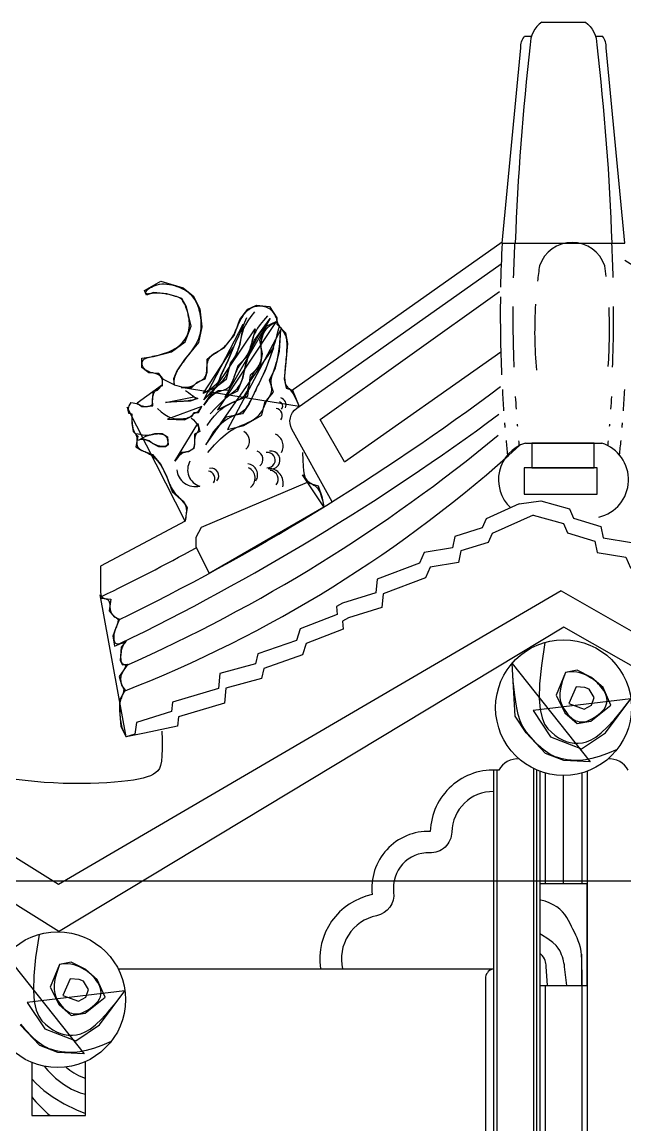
# Model space of a CAD drawing. Header units: metres. Extents: x 986 to 9059, y 312 to 6351.
# Drawn here: x 5157 to 6278, y 4300 to 6351 of the extents above; entities that cross this region are included whole.
import ezdxf

# ---------------------------------------------------------------- set-up
doc = ezdxf.new("R2010")
doc.units = ezdxf.units.M
for name, color, linetype in [('3', 3, 'Continuous'), ('4', 4, 'Continuous'), ('7', 7, 'Continuous'), ('DIM', 3, 'Continuous')]:
    doc.layers.add(name, color=color, linetype=linetype)
doc.dimstyles.get("Standard").update_dxf_attribs({"dimtxt": 2.5, "dimasz": 2.5, "dimexe": 1.25, "dimexo": 0.625, "dimtad": 1, "dimcen": 2.5, "dimazin": 3, "dimtfac": 1, "dimtmove": 0, "dimatfit": 3})

msp = doc.modelspace()

# ---------------------------------------------------------------- linework, layer by layer
at = {"layer": '3'}
for p, q in [((5460.54, 5423.33), (5302.6, 5339.18)), ((6040.08, 4960.09), (6040.08, 3705.25)), ((6108.08, 4963.14), (6108.08, 3705.25)), ((6120.08, 4957.95), (6120.08, 3745.64)), ((6130.08, 4954.7), (6130.08, 4748.78)), ((6164.08, 4748.78), (6164.08, 4950.04)), ((6198.08, 4954.7), (6198.08, 4748.78)), ((6208.08, 4957.95), (6208.08, 2679.94)), ((5335.73, 4590.3), (6034.08, 4590.3))]:
    msp.add_line(p, q, dxfattribs=at)
for points in [[(5733.83, 5459.35), (5658.97, 5593.95, -0.38), (5667.87, 5633.03), (6048.15, 5901.81)], [(6043.91, 4959.83, 0.43), (5916.31, 4846.08, 0.46), (5808.34, 4728.42, 0.4), (5712.15, 4591.14)], [(6034.08, 4920.25, 0.41), (5956.29, 4844.9, -0.42), (5914.81, 4806.11, 0.46), (5848.03, 4733.34, -0.39), (5816.43, 4689.25, 0.42), (5752.97, 4590.3)], [(6034.08, 4590.64, 0.31), (6019.08, 4575.43), (6019.08, 4265.51, 0.31), (6034.08, 4250.3)], [(5175.07, 4352.4, 0.05), (5208.94, 4317.54)]]:
    msp.add_lwpolyline(points, format="xyb", dxfattribs=at)
for points in [[(5756.95, 5533.58), (5711.42, 5612.11), (6044.93, 5850.55)], [(5756.95, 5533.58), (6047.42, 5738.32)], [(5687.42, 5494.75), (5490.11, 5411.3), (5480.03, 5392.59), (5480.03, 5375.33), (5505.09, 5326.12), (5718.03, 5449.55)], [(6129.42, 5197.68), (6129.42, 5197.68), (6122.93, 5154.73), (6119.57, 5120.3), (6118.93, 5093.27), (6120.58, 5072.54), (6124.08, 5057.02), (6129.01, 5045.58), (6134.94, 5037.15), (6141.44, 5030.6), (6148.16, 5025.02), (6155.01, 5020.27), (6162.01, 5016.36), (6169.15, 5013.35), (6176.42, 5011.25), (6183.84, 5010.1), (6191.4, 5009.95), (6199.09, 5010.81), (6206.96, 5012.79), (6215.25, 5016.26), (6224.24, 5021.65), (6234.19, 5029.38), (6245.4, 5039.9), (6258.13, 5053.64), (6272.66, 5071.02), (6289.28, 5092.48), (6107.53, 5070.83), (6139.92, 5022.22), (6197.63, 4999.57), (6241.94, 5029.43), (6289.28, 5092.48)], [(6263.6, 4998.62), (6263.6, 4998.62), (6245.99, 4990.97), (6230.54, 4985.36), (6217.04, 4981.53), (6205.27, 4979.18), (6195.01, 4978.07), (6186.04, 4977.9), (6178.14, 4978.43), (6171.09, 4979.36), (6164.68, 4980.48), (6158.82, 4981.78), (6153.41, 4983.29), (6148.38, 4985.04), (6143.65, 4987.05), (6139.12, 4989.38), (6134.72, 4992.04), (6130.37, 4995.07), (6125.99, 4998.49), (6121.58, 5002.29), (6117.17, 5006.41), (6112.76, 5010.84), (6108.37, 5015.52), (6104.01, 5020.43), (6099.71, 5025.54), (6095.47, 5030.8), (6091.31, 5036.34), (6087.29, 5042.96), (6083.43, 5051.61), (6079.79, 5063.23), (6076.42, 5078.78), (6073.35, 5099.22), (6070.63, 5125.49), (6068.31, 5158.55), (6213.53, 4975.27), (6164.41, 4977.85), (6130.8, 4990.77), (6094.6, 5029.51), (6073.92, 5060.5), (6068.31, 5158.55)], [(6167.74, 5141.64), (6167.74, 5141.64), (6162.33, 5126.97), (6159.03, 5114.47), (6157.53, 5103.9), (6157.52, 5095.01), (6158.71, 5087.55), (6160.79, 5081.3), (6163.44, 5075.99), (6166.37, 5071.4), (6169.32, 5067.32), (6172.24, 5063.7), (6175.16, 5060.52), (6178.07, 5057.78), (6180.99, 5055.45), (6183.93, 5053.53), (6186.89, 5052), (6189.9, 5050.86), (6192.95, 5050.08), (6196.07, 5049.68), (6199.27, 5049.66), (6202.57, 5050.01), (6205.97, 5050.75), (6209.51, 5051.89), (6213.19, 5053.41), (6217.04, 5055.33), (6221.03, 5057.65), (6225.08, 5060.33), (6229.07, 5063.31), (6232.86, 5066.57), (6236.34, 5070.05), (6239.38, 5073.72), (6241.86, 5077.52), (6243.66, 5081.41), (6244.69, 5085.36), (6245, 5089.31), (6244.67, 5093.25), (6243.81, 5097.13), (6242.48, 5100.93), (6240.78, 5104.6), (6238.8, 5108.12), (6236.62, 5111.44), (6234.3, 5114.55), (6231.85, 5117.46), (6229.25, 5120.22), (6226.46, 5122.84), (6223.47, 5125.36), (6220.26, 5127.81), (6216.81, 5130.22), (6213.09, 5132.63), (6209.07, 5135.03), (6204.7, 5137.33), (6199.92, 5139.39), (6194.67, 5141.09), (6188.88, 5142.29), (6182.51, 5142.87), (6175.48, 5142.7), (6167.74, 5141.64), (6150.22, 5099.43), (6166.71, 5066.39), (6189.38, 5046.93), (6215.15, 5051.04), (6252.25, 5080.9), (6237.82, 5113.84), (6216.18, 5132.37), (6189.38, 5145.75), (6167.74, 5141.64)], [(6187.32, 5114.87), (6173.93, 5083.99), (6202.78, 5073.69), (6216.18, 5080.9), (6221.33, 5095.31), (6212.06, 5110.75), (6203.81, 5113.84), (6187.32, 5114.87)], [(5417.07, 5032.7), (5417.42, 5016.71), (5417.5, 4999.84), (5417.12, 4986.6), (5416.22, 4976.43), (5414.73, 4968.77), (5412.58, 4963.09), (5409.7, 4958.82), (5406.02, 4955.42), (5401.48, 4952.43), (5396.03, 4949.73), (5389.63, 4947.3), (5382.23, 4945.13), (5373.8, 4943.2), (5364.28, 4941.48), (5353.64, 4939.96), (5341.83, 4938.62), (5328.85, 4937.44), (5314.79, 4936.46), (5299.8, 4935.68), (5284.02, 4935.16), (5267.57, 4934.9), (5250.61, 4934.96), (5233.27, 4935.35), (5215.69, 4936.1), (5198, 4937.24), (5180.36, 4938.72), (5162.93, 4940.5), (5145.85, 4942.54)], [(6197.59, 4617.53), (6197.85, 4560.62), (6198.38, 4599.09), (6198.35, 4607.86), (6197.8, 4615.96), (6196.8, 4623.37), (6195.38, 4630.16), (6193.61, 4636.45), (6191.56, 4642.33), (6189.28, 4647.92), (6186.84, 4653.32), (6184.29, 4658.65), (6181.71, 4664), (6179.11, 4669.46), (6176.41, 4674.99), (6173.5, 4680.52), (6170.26, 4685.97), (6166.56, 4691.28), (6162.3, 4696.38), (6157.35, 4701.2), (6151.6, 4705.67), (6144.98, 4709.71), (6137.66, 4713.23), (6129.85, 4716.12), (6121.78, 4718.29), (6120.08, 4718.57)], [(5188.52, 4654.51), (5188.52, 4654.51), (5182.03, 4611.56), (5178.67, 4577.13), (5178.03, 4550.1), (5179.68, 4529.37), (5183.18, 4513.85), (5188.11, 4502.42), (5194.04, 4493.98), (5200.54, 4487.43), (5207.25, 4481.85), (5214.11, 4477.1), (5221.11, 4473.2), (5228.25, 4470.18), (5235.52, 4468.08), (5242.94, 4466.94), (5250.49, 4466.78), (5258.19, 4467.64), (5266.06, 4469.62), (5274.35, 4473.09), (5283.34, 4478.48), (5293.29, 4486.21), (5304.49, 4496.73), (5317.22, 4510.47), (5331.76, 4527.85), (5348.38, 4549.31), (5166.63, 4527.66), (5199.02, 4479.05), (5256.73, 4456.4), (5301.04, 4486.26), (5348.38, 4549.31)], [(6170.42, 4559.46), (6166.21, 4594.14), (6165.65, 4597.76), (6164.96, 4601.38), (6164.13, 4605.02), (6163.14, 4608.71), (6161.96, 4612.48), (6160.6, 4616.35), (6159.02, 4620.35), (6157.12, 4624.53), (6154.38, 4629.04), (6150.2, 4634.04), (6143.96, 4639.72), (6135.04, 4646.24), (6122.84, 4653.77), (6120.08, 4655.27)], [(6134.49, 4559.46), (6132.1, 4594.95), (6131.78, 4597.82), (6131.31, 4600.6), (6130.69, 4603.33), (6129.87, 4606.03), (6128.66, 4608.84), (6126.89, 4611.88), (6124.34, 4615.27), (6120.82, 4619.15), (6120.08, 4619.86)], [(5127.41, 4615.38), (5272.63, 4432.1), (5223.51, 4434.68), (5189.9, 4447.6), (5153.7, 4486.34)], [(5226.84, 4598.47), (5226.84, 4598.47), (5221.43, 4583.8), (5218.13, 4571.31), (5216.63, 4560.73), (5216.62, 4551.84), (5217.81, 4544.38), (5219.89, 4538.13), (5222.54, 4532.83), (5225.47, 4528.24), (5228.42, 4524.15), (5231.34, 4520.53), (5234.26, 4517.35), (5237.17, 4514.61), (5240.09, 4512.28), (5243.03, 4510.36), (5245.99, 4508.83), (5249, 4507.69), (5252.05, 4506.91), (5255.17, 4506.51), (5258.37, 4506.49), (5261.66, 4506.84), (5265.07, 4507.59), (5268.61, 4508.72), (5272.29, 4510.24), (5276.13, 4512.16), (5280.13, 4514.48), (5284.18, 4517.16), (5288.17, 4520.14), (5291.96, 4523.4), (5295.43, 4526.89), (5298.48, 4530.55), (5300.96, 4534.35), (5302.76, 4538.24), (5303.78, 4542.19), (5304.1, 4546.14), (5303.77, 4550.08), (5302.91, 4553.97), (5301.58, 4557.76), (5299.88, 4561.43), (5297.9, 4564.95), (5295.71, 4568.27), (5293.4, 4571.38), (5290.95, 4574.3), (5288.34, 4577.05), (5285.56, 4579.67), (5282.57, 4582.19), (5279.36, 4584.64), (5275.91, 4587.05), (5272.18, 4589.46), (5268.16, 4591.86), (5263.8, 4594.16), (5259.02, 4596.22), (5253.76, 4597.92), (5247.98, 4599.12), (5241.61, 4599.7), (5234.58, 4599.53), (5226.84, 4598.47), (5209.32, 4556.26), (5225.81, 4523.22), (5248.48, 4503.76), (5274.25, 4507.88), (5311.34, 4537.73), (5296.92, 4570.67), (5275.28, 4589.2), (5248.48, 4602.59), (5226.84, 4598.47)], [(5246.42, 4571.7), (5233.03, 4540.82), (5261.88, 4530.52), (5275.28, 4537.73), (5280.43, 4552.14), (5271.15, 4567.58), (5262.91, 4570.67), (5246.42, 4571.7)], [(5322.7, 4455.45), (5322.7, 4455.45), (5305.08, 4447.8), (5289.64, 4442.2), (5276.14, 4438.36), (5264.37, 4436.01), (5254.11, 4434.9), (5245.14, 4434.74), (5237.24, 4435.26), (5230.19, 4436.19), (5223.78, 4437.32), (5217.92, 4438.62), (5212.51, 4440.12), (5207.48, 4441.87), (5202.75, 4443.89), (5198.22, 4446.21), (5193.82, 4448.87), (5189.47, 4451.9), (5185.09, 4455.33), (5180.68, 4459.12), (5176.26, 4463.24), (5171.85, 4467.67), (5167.46, 4472.35), (5163.11, 4477.26), (5158.8, 4482.37), (5154.57, 4487.63)], [(5198.18, 4409.37), (5205.04, 4401.55), (5219.44, 4387.31), (5233.8, 4375.75), (5248.72, 4366.66), (5264.81, 4359.83), (5274.65, 4357.18)], [(5238.64, 4407.82), (5238.71, 4407.75), (5245.76, 4401.71), (5253.08, 4396.71), (5261.64, 4392.19), (5272.42, 4387.54), (5274.65, 4386.69)], [(5175.07, 4385.61), (5182.64, 4377.54), (5197.56, 4364.27), (5214.9, 4351.53), (5235.04, 4339.42), (5258.37, 4328.01), (5274.65, 4321.57)]]:
    msp.add_lwpolyline(points, dxfattribs=at)
for centre, radius, start, end in [((8644.44, 5808.43), 2597.97, 177.09, 178.9), ((8644.44, 5808.43), 2597.97, 179.29, 182.5), ((3384.15, 9230.63), 4443.37, 296.05, 306.82), ((8644.44, 5808.43), 2597.97, 183.1, 183.98), ((3683.71, 5808.43), 2597.97, 356.02, 356.9), ((3401.35, 9194.12), 4443.37, 295.85, 306.49), ((8644.44, 5808.43), 2597.97, 184.47, 184.66), ((3683.71, 5808.43), 2597.97, 355.34, 355.53), ((4135.22, 7891.98), 2994.96, 293.92, 309.56), ((4481.67, 7319.5), 2375.78, 291.33, 312.35), ((8644.44, 5808.43), 2597.97, 185.19, 185.8), ((3683.71, 5808.43), 2597.97, 354.2, 354.81), ((3362.19, 9279.21), 4443.37, 295.92, 298.48), ((6077.27, 4943.71), 37.05, 82.89, 154.22), ((6250.88, 4943.71), 37.05, 25.78, 97.11)]:
    msp.add_arc(centre, radius, start, end, dxfattribs=at)
at = {"layer": '4'}
for p, q in [((6123.48, 6351.45), (6204.68, 6351.45)), ((6091.7, 6325.07), (6104.39, 6325.07)), ((6223.77, 6325.07), (6236.45, 6325.07)), ((6049.83, 5940.47), (6278.32, 5940.47)), ((6093.07, 5568.2), (6235.08, 5568.2)), ((6081.87, 5455.21), (6122.16, 5460.8)), ((6164.85, 5226.17), (5224.86, 4659.35)), ((7657.42, 4368.94), (6164.85, 5226.17)), ((6034.08, 4960.25), (6034.08, 3705.25)), ((6114.08, 4960.36), (6114.08, 3705.25)), ((6208.08, 4748.78), (6120.08, 4748.78)), ((6120.08, 4748.78), (6120.08, 4559.46)), ((6208.08, 4559.46), (6208.08, 4748.78)), ((6120.08, 4559.46), (6208.08, 4559.46)), ((6130.08, 4559.46), (6130.08, 3745.64)), ((6198.08, 4559.46), (6198.08, 3745.64))]:
    msp.add_line(p, q, dxfattribs=at)
for points in [[(6123.48, 6351.45, 0.25), (6102.3, 6309.13, 0.02), (6074.25, 5940.47, 0.02)], [(6204.68, 6351.45, -0.25), (6225.86, 6309.13, -0.02), (6253.9, 5940.47, -0.02)], [(6049.83, 5940.47), (6084.52, 6303.32, -0.18), (6091.7, 6325.07)], [(6278.32, 5940.47), (6243.63, 6303.32, 0.18), (6236.45, 6325.07)], [(6243.7, 5877.99, 0.01), (6240.96, 5898.33, 0.71), (6119.44, 5898.33, 0.01), (6115.69, 5869.31, 0.01)], [(6112.06, 5826.69, 0.04), (6113.82, 5703.75)], [(6247.19, 5710.97, 0.03), (6248.68, 5820.67, 0.03)], [(5225.62, 4659.81), (4972.26, 4817.85), (4773.97, 4939.79, 0.06), (4279.56, 5217.82, 0.22), (3844.82, 5151.62), (2330.87, 4398.18)]]:
    msp.add_lwpolyline(points, format="xyb", dxfattribs=at)
for points in [[(5657.6, 5665.34), (6050.04, 5942.71)], [(6989.57, 5463.59), (6278.12, 5907.89)], [(5417.95, 5674.37), (5417.95, 5674.37), (5418.44, 5678.71), (5418.39, 5682.46), (5417.88, 5685.67), (5416.97, 5688.37), (5415.71, 5690.64), (5414.17, 5692.51), (5412.42, 5694.03), (5410.52, 5695.27), (5408.53, 5696.27), (5406.47, 5697.07), (5404.37, 5697.73), (5402.24, 5698.29), (5400.11, 5698.8), (5397.99, 5699.3), (5395.9, 5699.84), (5393.88, 5700.47), (5391.93, 5701.23), (5390.07, 5702.12), (5388.32, 5703.13), (5386.7, 5704.27), (5385.23, 5705.54), (5383.91, 5706.93), (5382.77, 5708.44), (5381.83, 5710.06), (5381.09, 5711.8), (5380.59, 5713.61), (5380.32, 5715.45), (5380.32, 5717.28), (5380.6, 5719.07), (5381.17, 5720.77), (5382.05, 5722.33), (5383.26, 5723.73), (5384.81, 5724.93), (5386.68, 5725.96), (5388.85, 5726.85), (5391.3, 5727.64), (5394.01, 5728.35), (5396.96, 5729.04), (5400.12, 5729.73), (5403.48, 5730.47), (5407, 5731.27), (5410.67, 5732.16), (5414.43, 5733.15), (5418.26, 5734.24), (5422.12, 5735.45), (5425.97, 5736.78), (5429.77, 5738.24), (5433.5, 5739.85), (5437.12, 5741.61), (5440.6, 5743.53), (5443.95, 5745.6), (5447.13, 5747.83), (5450.15, 5750.23), (5452.97, 5752.79), (5455.6, 5755.52), (5458.01, 5758.42), (5460.19, 5761.49), (5462.13, 5764.72), (5463.82, 5768.1), (5465.26, 5771.63), (5466.42, 5775.29), (5467.31, 5779.07), (5467.91, 5782.98), (5468.22, 5786.98), (5468.23, 5791.08), (5467.96, 5795.22), (5467.47, 5799.35), (5466.79, 5803.43), (5465.95, 5807.41), (5465, 5811.22), (5463.97, 5814.84), (5462.91, 5818.2), (5461.84, 5821.26), (5460.76, 5824.03), (5459.67, 5826.52), (5458.57, 5828.76), (5457.45, 5830.74), (5456.3, 5832.48), (5455.13, 5834.01), (5453.92, 5835.33), (5452.68, 5836.47), (5451.39, 5837.44), (5450.04, 5838.26), (5448.64, 5838.98), (5447.17, 5839.61), (5445.62, 5840.18), (5444, 5840.72), (5442.28, 5841.25), (5440.47, 5841.8), (5438.56, 5842.35), (5436.56, 5842.91), (5434.44, 5843.47), (5432.23, 5844.02), (5429.9, 5844.55), (5427.47, 5845.06), (5424.92, 5845.54), (5422.27, 5845.97), (5419.53, 5846.37), (5416.75, 5846.7), (5413.97, 5846.96), (5411.21, 5847.15), (5408.52, 5847.26), (5405.93, 5847.27), (5403.48, 5847.17), (5401.19, 5846.96), (5399.07, 5846.69), (5397.12, 5846.38), (5395.33, 5846.07), (5393.71, 5845.82), (5392.25, 5845.65), (5390.94, 5845.61), (5389.79, 5845.74), (5388.81, 5846.07), (5388.02, 5846.61), (5387.48, 5847.33), (5387.24, 5848.24), (5387.34, 5849.32), (5387.84, 5850.56), (5388.78, 5851.95), (5390.2, 5853.49), (5392.15, 5855.15), (5394.58, 5856.88), (5397.46, 5858.58), (5400.75, 5860.2), (5404.38, 5861.66), (5408.32, 5862.88), (5412.53, 5863.78), (5416.96, 5864.31), (5421.55, 5864.39), (5426.25, 5864.07), (5430.99, 5863.4), (5435.69, 5862.42), (5440.31, 5861.19), (5444.76, 5859.77), (5448.98, 5858.21), (5452.9, 5856.55), (5456.48, 5854.85), (5459.72, 5853.09), (5462.67, 5851.27), (5465.36, 5849.36), (5467.82, 5847.36), (5470.08, 5845.25), (5472.17, 5843.01), (5474.14, 5840.64), (5476.01, 5838.12), (5477.77, 5835.44), (5479.43, 5832.62), (5480.98, 5829.65), (5482.42, 5826.54), (5483.73, 5823.28), (5484.93, 5819.89), (5485.99, 5816.36), (5486.92, 5812.7), (5487.71, 5808.93), (5488.36, 5805.08), (5488.87, 5801.16), (5489.24, 5797.21), (5489.46, 5793.24), (5489.54, 5789.28), (5489.46, 5785.35), (5489.23, 5781.47), (5488.82, 5777.64), (5488.22, 5773.85), (5487.42, 5770.07), (5486.38, 5766.31), (5485.09, 5762.54), (5483.54, 5758.76), (5481.7, 5754.95), (5479.56, 5751.11), (5477.18, 5747.26), (5474.61, 5743.42), (5471.92, 5739.62), (5469.16, 5735.89), (5466.39, 5732.25), (5463.67, 5728.74), (5461.07, 5725.37), (5458.63, 5722.16), (5456.35, 5719.1), (5454.22, 5716.16), (5452.22, 5713.33), (5450.36, 5710.57), (5448.62, 5707.86), (5446.99, 5705.19), (5445.45, 5702.51), (5444, 5699.82), (5442.69, 5697.06), (5441.53, 5694.2), (5440.59, 5691.19), (5439.89, 5687.98), (5439.48, 5684.55), (5439.4, 5680.83), (5439.68, 5676.79), (5420.02, 5686.8), (5411.44, 5697.82), (5393.06, 5699.05), (5379.58, 5708.84), (5379.58, 5725.98), (5401.64, 5729.65), (5434.72, 5738.22), (5460.46, 5756.58), (5471.49, 5785.96), (5462.91, 5821.46), (5454.33, 5837.38), (5443.3, 5841.05), (5426.15, 5845.94), (5401.64, 5848.39), (5388.16, 5843.5), (5384.48, 5852.06), (5415.12, 5869.2), (5456.78, 5856.96), (5475.16, 5842.27), (5487.42, 5817.79), (5491.09, 5784.74), (5484.97, 5755.36), (5459.23, 5723.53), (5444.53, 5702.72), (5438.4, 5688.03), (5439.68, 5676.79)], [(5439.68, 5676.79), (5439.68, 5676.79), (5444.57, 5675.15), (5449.12, 5673.95), (5453.34, 5673.13), (5457.22, 5672.65), (5460.77, 5672.49), (5464.01, 5672.59), (5466.92, 5672.93), (5469.53, 5673.46), (5471.83, 5674.15), (5473.88, 5674.96), (5475.72, 5675.87), (5477.39, 5676.85), (5478.95, 5677.89), (5480.44, 5678.94), (5481.91, 5679.99), (5483.42, 5681.01), (5484.98, 5681.98), (5486.59, 5682.91), (5488.22, 5683.82), (5489.82, 5684.73), (5491.38, 5685.66), (5492.87, 5686.63), (5494.24, 5687.66), (5495.47, 5688.76), (5496.53, 5689.96), (5497.44, 5691.27), (5498.2, 5692.69), (5498.84, 5694.25), (5499.36, 5695.95), (5499.77, 5697.8), (5500.11, 5699.82), (5500.37, 5702.02), (5500.57, 5704.41), (5500.75, 5706.93), (5500.94, 5709.53), (5501.16, 5712.17), (5501.45, 5714.8), (5501.83, 5717.35), (5502.35, 5719.77), (5503.02, 5722.02), (5503.88, 5724.05), (5504.92, 5725.89), (5506.14, 5727.55), (5507.52, 5729.08), (5509.05, 5730.51), (5510.72, 5731.86), (5512.53, 5733.17), (5514.46, 5734.46), (5516.5, 5735.78), (5518.63, 5737.11), (5520.81, 5738.47), (5523.01, 5739.87), (5525.2, 5741.31), (5527.35, 5742.78), (5529.43, 5744.31), (5531.41, 5745.89), (5533.26, 5747.52), (5534.98, 5749.19), (5536.59, 5750.88), (5538.1, 5752.57), (5539.51, 5754.24), (5540.83, 5755.87), (5542.08, 5757.45), (5543.26, 5758.95), (5544.38, 5760.36), (5545.46, 5761.73), (5546.51, 5763.11), (5547.55, 5764.56), (5548.58, 5766.12), (5549.63, 5767.84), (5550.71, 5769.79), (5551.83, 5772.01), (5553.01, 5774.53), (5554.25, 5777.32), (5555.54, 5780.31), (5556.89, 5783.46), (5558.3, 5786.68), (5559.76, 5789.94), (5561.28, 5793.16), (5562.86, 5796.28), (5564.5, 5799.27), (5566.19, 5802.09), (5567.92, 5804.76), (5569.7, 5807.25), (5571.52, 5809.57), (5573.37, 5811.72), (5575.25, 5813.68), (5577.16, 5815.46), (5579.09, 5817.05), (5581.05, 5818.45), (5583.05, 5819.67), (5585.12, 5820.72), (5587.27, 5821.59), (5589.51, 5822.29), (5591.85, 5822.83), (5594.31, 5823.22), (5596.9, 5823.44), (5599.59, 5823.5), (5602.33, 5823.37), (5605.09, 5823.04), (5607.83, 5822.48), (5610.51, 5821.69), (5613.1, 5820.65), (5615.55, 5819.34), (5617.84, 5817.75), (5619.95, 5815.93), (5621.88, 5813.92), (5623.62, 5811.79), (5625.17, 5809.58), (5626.53, 5807.35), (5627.68, 5805.14), (5628.63, 5803.02), (5629.37, 5801.01), (5629.97, 5799.12), (5630.46, 5797.31), (5630.92, 5795.57), (5631.4, 5793.86), (5631.96, 5792.17), (5632.65, 5790.47), (5633.53, 5788.74), (5634.64, 5786.95), (5635.94, 5785.1), (5637.39, 5783.2), (5638.91, 5781.24), (5640.47, 5779.22), (5642, 5777.14), (5643.45, 5775.01), (5644.76, 5772.82), (5645.89, 5770.57), (5646.84, 5768.22), (5647.62, 5765.75), (5648.23, 5763.1), (5648.69, 5760.26), (5649.01, 5757.18), (5649.19, 5753.83), (5649.25, 5750.17), (5649.2, 5746.19), (5649.05, 5741.94), (5648.81, 5737.49), (5648.51, 5732.93), (5648.17, 5728.34), (5647.79, 5723.78), (5647.4, 5719.33), (5647.01, 5715.08), (5646.63, 5711.08), (5646.29, 5707.33), (5645.99, 5703.81), (5645.73, 5700.49), (5645.53, 5697.37), (5645.4, 5694.42), (5645.34, 5691.63), (5645.37, 5688.97), (5645.5, 5686.42), (5645.74, 5684), (5646.11, 5681.72), (5646.62, 5679.57), (5647.3, 5677.57), (5648.16, 5675.73), (5649.21, 5674.05), (5650.48, 5672.54), (5651.98, 5671.16), (5653.75, 5669.6), (5655.84, 5667.49), (5658.29, 5664.5), (5661.14, 5660.24), (5664.44, 5654.37), (5668.22, 5646.52), (5672.53, 5636.33), (5453.19, 5671.83), (5472.8, 5671.83), (5482.6, 5681.62), (5497.3, 5687.74), (5500.98, 5699.98), (5500.98, 5724.47), (5513.23, 5734.26), (5532.84, 5745.28), (5543.87, 5759.97), (5551.22, 5768.54), (5562.25, 5797.92), (5576.95, 5817.5), (5592.88, 5824.85), (5617.39, 5822.4), (5630.87, 5801.59), (5630.87, 5789.35), (5646.8, 5773.43), (5650.48, 5753.85), (5646.8, 5712.23), (5644.35, 5687.74), (5648.03, 5670.6), (5660.28, 5666.93), (5672.53, 5636.33)], [(5359.28, 5643.72), (5359.28, 5643.72), (5363.37, 5643.17), (5366.83, 5642.49), (5369.75, 5641.71), (5372.2, 5640.89), (5374.27, 5640.05), (5376.03, 5639.24), (5377.56, 5638.5), (5378.95, 5637.86), (5380.26, 5637.35), (5381.52, 5636.98), (5382.74, 5636.71), (5383.94, 5636.54), (5385.14, 5636.46), (5386.35, 5636.44), (5387.58, 5636.47), (5388.86, 5636.53), (5390.18, 5636.62), (5391.53, 5636.75), (5392.87, 5636.92), (5394.17, 5637.17), (5395.39, 5637.5), (5396.5, 5637.94), (5397.46, 5638.49), (5398.25, 5639.18), (5398.84, 5640.02), (5399.25, 5641.01), (5399.52, 5642.14), (5399.68, 5643.39), (5399.76, 5644.77), (5399.8, 5646.27), (5399.83, 5647.88), (5399.89, 5649.59), (5399.99, 5651.39), (5400.17, 5653.24), (5400.42, 5655.11), (5400.75, 5656.95), (5401.19, 5658.71), (5401.72, 5660.36), (5402.38, 5661.86), (5403.15, 5663.16), (5404.07, 5664.25), (5405.17, 5665.23), (5406.5, 5666.25), (5408.1, 5667.43), (5410.02, 5668.92), (5412.31, 5670.84), (5415.02, 5673.34), (5418.19, 5676.54), (5371.09, 5642.45), (5379.67, 5636.33), (5388.24, 5636.33), (5400.5, 5637.55), (5399.27, 5648.57), (5401.72, 5665.71), (5409.08, 5666.93), (5418.19, 5676.54)], [(5359.28, 5643.72), (5359.28, 5643.72), (5357.17, 5640.64), (5355.7, 5637.83), (5354.79, 5635.31), (5354.35, 5633.06), (5354.29, 5631.07), (5354.53, 5629.34), (5354.99, 5627.87), (5355.57, 5626.64), (5356.2, 5625.64), (5356.85, 5624.81), (5357.5, 5624.1), (5358.15, 5623.44), (5358.76, 5622.76), (5359.33, 5622), (5359.84, 5621.11), (5360.26, 5620.01), (5360.6, 5618.65), (5360.86, 5617.08), (5361.06, 5615.31), (5361.21, 5613.4), (5361.33, 5611.38), (5361.44, 5609.3), (5361.56, 5607.2), (5361.69, 5605.11), (5361.87, 5603.08), (5362.09, 5601.1), (5362.36, 5599.19), (5362.69, 5597.36), (5363.09, 5595.6), (5363.56, 5593.92), (5364.11, 5592.33), (5364.76, 5590.83), (5365.49, 5589.42), (5366.28, 5588.07), (5367.09, 5586.75), (5367.9, 5585.42), (5368.65, 5584.06), (5369.32, 5582.62), (5369.88, 5581.08), (5370.27, 5579.41), (5370.49, 5577.57), (5370.57, 5575.6), (5370.57, 5573.56), (5370.53, 5571.47), (5370.51, 5569.4), (5370.56, 5567.38), (5370.74, 5565.47), (5371.09, 5563.7), (5371.66, 5562.1), (5372.45, 5560.68), (5373.45, 5559.4), (5374.64, 5558.24), (5376.01, 5557.17), (5377.55, 5556.18), (5379.25, 5555.23), (5381.1, 5554.31), (5383.07, 5553.39), (5385.16, 5552.45), (5387.34, 5551.46), (5389.57, 5550.41), (5391.85, 5549.27), (5394.13, 5548.03), (5396.41, 5546.65), (5398.66, 5545.13), (5400.85, 5543.44), (5402.98, 5541.59), (5405.05, 5539.59), (5407.06, 5537.45), (5409, 5535.19), (5410.87, 5532.82), (5412.66, 5530.35), (5414.39, 5527.79), (5416.03, 5525.15), (5417.61, 5522.43), (5419.13, 5519.65), (5420.59, 5516.79), (5422, 5513.87), (5423.38, 5510.89), (5424.71, 5507.84), (5426.03, 5504.73), (5427.32, 5501.57), (5428.62, 5498.38), (5429.95, 5495.17), (5431.34, 5491.98), (5432.8, 5488.83), (5434.36, 5485.74), (5436.04, 5482.73), (5437.87, 5479.84), (5439.87, 5477.08), (5441.98, 5474.44), (5444.18, 5471.93), (5446.4, 5469.54), (5448.6, 5467.26), (5450.74, 5465.09), (5452.76, 5463.03), (5454.62, 5461.07), (5456.28, 5459.2), (5457.73, 5457.39), (5458.98, 5455.62), (5460.03, 5453.85), (5460.89, 5452.05), (5461.57, 5450.2), (5462.06, 5448.25), (5462.38, 5446.18), (5462.53, 5443.96), (5462.52, 5441.57), (5462.39, 5439.02), (5462.15, 5436.28), (5461.82, 5433.35), (5461.43, 5430.22), (5461, 5426.89), (5460.54, 5423.33), (5352.71, 5635.1), (5355.16, 5624.09), (5361.29, 5622.86), (5361.29, 5604.5), (5363.74, 5589.81), (5372.31, 5581.24), (5368.64, 5561.65), (5379.67, 5554.31), (5399.27, 5546.97), (5415.2, 5528.6), (5426.23, 5505.34), (5436.03, 5478.41), (5456.87, 5460.05), (5464.22, 5447.81), (5461.77, 5433.12), (5460.54, 5423.33)], [(5678.78, 5550.86), (5678.78, 5550.86), (5678.97, 5536.77), (5679.54, 5525.54), (5680.44, 5516.8), (5681.63, 5510.18), (5683.08, 5505.3), (5684.75, 5501.79), (5686.61, 5499.28), (5688.62, 5497.38), (5690.74, 5495.79), (5692.94, 5494.36), (5695.19, 5493.02), (5697.46, 5491.69), (5699.7, 5490.29), (5701.9, 5488.75), (5704.02, 5486.98), (5706.02, 5484.91), (5707.89, 5482.46), (5709.62, 5479.57), (5711.23, 5476.18), (5712.74, 5472.22), (5714.16, 5467.64), (5715.51, 5462.37), (5716.79, 5456.36), (5718.03, 5449.55), (5678.78, 5509.13), (5687.42, 5494.75), (5707.58, 5488.99), (5714.78, 5468.85), (5718.03, 5449.55)], [(6122.16, 5460.8), (6175.2, 5446.14), (6182.63, 5428.9), (6233.63, 5413.36), (6238.02, 5392.09), (6290.82, 5383.45), (6299.48, 5363.34), (6377.72, 5333.62), (6380.47, 5308.25), (6442.5, 5289.27), (6453.36, 5283.04), (6452.48, 5267.68), (6521.1, 5241.32), (6528.28, 5219.89), (6599.77, 5194.77), (6604.32, 5176.29), (6670.62, 5158.47), (6673.21, 5130.3), (6758.72, 5105.05), (6760.42, 5087.29)], [(6081.87, 5455.21), (6020.27, 5427.66), (6012.85, 5410.42), (5961.85, 5394.88), (5957.46, 5373.61), (5904.66, 5364.98), (5895.99, 5344.86), (5817.75, 5315.15), (5815, 5289.77), (5752.98, 5270.8), (5742.11, 5264.57), (5743, 5249.21), (5674.38, 5222.85), (5667.2, 5201.42), (5595.71, 5176.3), (5591.16, 5157.82), (5524.86, 5140), (5522.27, 5111.83), (5436.76, 5086.58), (5435.06, 5068.82), (5369.57, 5048.75), (5366.74, 5026.85), (5350.57, 5022.21)], [(6107.92, 5434.01), (6031.38, 5400.46), (6023.95, 5383.22), (5972.95, 5367.68), (5968.56, 5346.41), (5915.76, 5337.77), (5907.1, 5317.66), (5828.86, 5287.94), (5826.11, 5262.56), (5764.08, 5243.59), (5753.22, 5237.36), (5754.1, 5222), (5685.49, 5195.64), (5678.3, 5174.21), (5606.81, 5149.09), (5602.26, 5130.61), (5535.96, 5112.79), (5533.37, 5084.62), (5447.86, 5059.37), (5446.16, 5041.61), (5384.97, 5029.03), (5350.57, 5022.21)], [(6107.92, 5434.01), (6164.1, 5418.93), (6171.52, 5401.69), (6222.53, 5386.15), (6226.91, 5364.88), (6279.72, 5356.24), (6288.38, 5336.13), (6366.62, 5306.42), (6369.37, 5281.04), (6431.39, 5262.06), (6442.26, 5255.84), (6441.38, 5240.47), (6509.99, 5214.12), (6517.18, 5192.69), (6588.67, 5167.56), (6593.22, 5149.09), (6659.52, 5131.27), (6662.11, 5103.1), (6747.61, 5077.85), (6749.31, 5060.09)], [(5175.07, 4416.39), (5175.07, 4317.54), (5274.65, 4317.54), (5274.65, 4417.84)]]:
    msp.add_lwpolyline(points, dxfattribs=at)
for points in [[(6105.19, 5522.54), (6221.21, 5522.54), (6221.21, 5568.2), (6105.19, 5568.2)], [(6091.13, 5473.37), (6226.48, 5473.37), (6226.48, 5522.54), (6091.13, 5522.54)]]:
    msp.add_lwpolyline(points, close=True, dxfattribs=at)
for centre in [(6164.08, 5076.28), (5223.18, 4533.11)]:
    msp.add_circle(centre, 126.25, dxfattribs=at)
for centre, radius, start, end in [((8667.81, 5808.43), 2597.97, 177.09, 178.51), ((3659.29, 5808.43), 2597.97, 1.5, 2.91), ((8667.81, 5808.43), 2597.97, 179.69, 182.18), ((3659.29, 5808.43), 2597.97, 357.82, 0.31), ((8667.81, 5808.43), 2597.97, 183.39, 183.91), ((3660.34, 5808.43), 2597.97, 356.09, 356.61), ((8667.81, 5808.43), 2597.97, 184.52, 184.61), ((3660.34, 5808.43), 2597.97, 355.39, 355.48), ((6114.49, 5500.15), 71.34, 107.48, 226.95), ((8667.81, 5808.43), 2597.97, 185.21, 185.41), ((6213.66, 5500.15), 71.34, 283.05, 72.52), ((3660.34, 5808.43), 2597.97, 354.59, 354.79)]:
    msp.add_arc(centre, radius, start, end, dxfattribs=at)
at = {"layer": '7'}
for q in [(5224.86, 4747.38), (7683.43, 4420.89)]:
    msp.add_line((6159.65, 5293.71), q, dxfattribs=at)
for points in [[(5589.21, 5812.61), (5589.21, 5812.61), (5582.2, 5804.09), (5576.64, 5796), (5572.35, 5788.35), (5569.1, 5781.17), (5566.71, 5774.49), (5564.95, 5768.32), (5563.64, 5762.69), (5562.56, 5757.62), (5561.53, 5753.12), (5560.53, 5749.14), (5559.54, 5745.62), (5558.54, 5742.49), (5557.52, 5739.68), (5556.48, 5737.15), (5555.41, 5734.82), (5554.28, 5732.63), (5553.11, 5730.52), (5551.89, 5728.44), (5550.64, 5726.36), (5549.38, 5724.24), (5548.12, 5722.03), (5546.87, 5719.69), (5545.66, 5717.18), (5544.48, 5714.47), (5543.35, 5711.52), (5542.23, 5708.37), (5541.05, 5705.06), (5539.77, 5701.63), (5538.33, 5698.13), (5536.68, 5694.6), (5534.77, 5691.09), (5532.53, 5687.64), (5529.92, 5684.26), (5526.86, 5680.8), (5523.28, 5677.1), (5519.09, 5672.96), (5514.23, 5668.22), (5508.62, 5662.69), (5502.19, 5656.2), (5494.85, 5648.57), (5568.38, 5789.35), (5562.25, 5751.4), (5554.9, 5731.81), (5543.87, 5717.12), (5536.52, 5686.52), (5515.68, 5670.6), (5494.85, 5648.57)], [(5574.5, 5801.59), (5574.5, 5801.59), (5566.17, 5782.81), (5559.4, 5767.47), (5553.98, 5755.12), (5549.7, 5745.3), (5546.35, 5737.56), (5543.7, 5731.44), (5541.55, 5726.48), (5539.68, 5722.22), (5537.91, 5718.28), (5536.21, 5714.55), (5534.56, 5710.96), (5532.96, 5707.48), (5531.4, 5704.06), (5529.87, 5700.65), (5528.38, 5697.2), (5526.92, 5693.66), (5525.43, 5690), (5523.7, 5686.2), (5521.46, 5682.28), (5518.47, 5678.23), (5514.45, 5674.06), (5509.14, 5669.76), (5502.29, 5665.34), (5493.63, 5660.81), (5550, 5746.5), (5538.97, 5719.57), (5526.71, 5695.09), (5519.36, 5673.05), (5493.63, 5660.81)], [(5613.72, 5805.26), (5613.72, 5805.26), (5605.89, 5796.61), (5599.73, 5788.93), (5595, 5782.13), (5591.47, 5776.1), (5588.89, 5770.72), (5587.05, 5765.88), (5585.7, 5761.49), (5584.61, 5757.42), (5583.59, 5753.58), (5582.57, 5749.96), (5581.53, 5746.52), (5580.44, 5743.25), (5579.28, 5740.14), (5578.02, 5737.18), (5576.64, 5734.34), (5575.12, 5731.61), (5573.43, 5728.97), (5571.61, 5726.41), (5569.7, 5723.9), (5567.74, 5721.41), (5565.77, 5718.92), (5563.83, 5716.4), (5561.96, 5713.84), (5560.21, 5711.21), (5558.6, 5708.48), (5557.12, 5705.68), (5555.76, 5702.83), (5554.49, 5699.93), (5553.3, 5697.02), (5552.17, 5694.11), (5551.07, 5691.21), (5550, 5688.35), (5548.92, 5685.56), (5547.82, 5682.85), (5546.68, 5680.26), (5545.48, 5677.82), (5544.19, 5675.57), (5542.79, 5673.52), (5541.26, 5671.72), (5539.58, 5670.2), (5537.73, 5668.96), (5535.73, 5667.96), (5533.56, 5667.12), (5531.26, 5666.37), (5528.82, 5665.64), (5526.25, 5664.86), (5523.57, 5663.95), (5520.79, 5662.85), (5517.91, 5661.48), (5514.93, 5659.78), (5511.85, 5657.67), (5508.66, 5655.1), (5505.38, 5651.99), (5501.98, 5648.28), (5498.47, 5643.89), (5494.85, 5638.78), (5590.43, 5780.78), (5584.31, 5755.07), (5576.95, 5730.59), (5558.57, 5712.23), (5550, 5687.74), (5541.42, 5666.93), (5521.81, 5665.71), (5504.66, 5653.47), (5494.85, 5638.78)], [(5500.98, 5600.83), (5500.98, 5600.83), (5508.11, 5610.85), (5514.8, 5619.05), (5521.08, 5625.65), (5526.97, 5630.9), (5532.5, 5635.02), (5537.68, 5638.27), (5542.56, 5640.87), (5547.14, 5643.06), (5551.44, 5645.05), (5555.47, 5646.95), (5559.21, 5648.83), (5562.66, 5650.76), (5565.8, 5652.83), (5568.62, 5655.11), (5571.12, 5657.68), (5573.28, 5660.61), (5575.11, 5663.95), (5576.66, 5667.63), (5578.01, 5671.56), (5579.23, 5675.63), (5580.37, 5679.75), (5581.52, 5683.82), (5582.74, 5687.74), (5584.1, 5691.42), (5585.65, 5694.77), (5587.36, 5697.84), (5589.17, 5700.66), (5591.02, 5703.3), (5592.86, 5705.8), (5594.64, 5708.23), (5596.3, 5710.62), (5597.79, 5713.04), (5599.05, 5715.53), (5600.1, 5718.09), (5600.94, 5720.72), (5601.59, 5723.42), (5602.06, 5726.19), (5602.35, 5729.02), (5602.49, 5731.92), (5602.48, 5734.87), (5602.35, 5737.89), (5602.15, 5740.98), (5601.93, 5744.16), (5601.77, 5747.46), (5601.72, 5750.88), (5601.85, 5754.45), (5602.22, 5758.19), (5602.89, 5762.11), (5603.93, 5766.21), (5605.44, 5770.44), (5607.5, 5774.72), (5610.22, 5778.98), (5613.7, 5783.13), (5618.03, 5787.11), (5623.31, 5790.84), (5629.65, 5794.24), (5520.59, 5630.21), (5550, 5644.9), (5576.95, 5655.91), (5581.86, 5695.09), (5600.24, 5712.23), (5603.91, 5734.26), (5599.01, 5759.97), (5611.27, 5785.67), (5629.65, 5794.24)], [(5507.11, 5622.86), (5507.11, 5622.86), (5516.55, 5633.24), (5524.73, 5641.62), (5531.77, 5648.31), (5537.79, 5653.59), (5542.92, 5657.78), (5547.26, 5661.17), (5550.94, 5664.05), (5554.08, 5666.73), (5556.79, 5669.45), (5559.12, 5672.28), (5561.12, 5675.2), (5562.84, 5678.23), (5564.31, 5681.36), (5565.6, 5684.6), (5566.73, 5687.95), (5567.76, 5691.42), (5568.74, 5695), (5569.69, 5698.73), (5570.66, 5702.65), (5571.7, 5706.78), (5572.82, 5711.17), (5574.08, 5715.85), (5575.52, 5720.84), (5577.16, 5726.2), (5579.08, 5731.98), (5581.48, 5738.35), (5584.59, 5745.52), (5588.62, 5753.68), (5593.81, 5763.05), (5600.39, 5773.81), (5608.59, 5786.19), (5618.62, 5800.36), (5534.07, 5653.47), (5558.57, 5665.71), (5568.38, 5690.19), (5574.5, 5722.02), (5589.21, 5759.97), (5618.62, 5800.36)], [(5634.55, 5783.23), (5634.55, 5783.23), (5630.96, 5769.72), (5627.53, 5757.59), (5624.27, 5746.72), (5621.16, 5736.99), (5618.2, 5728.28), (5615.38, 5720.48), (5612.69, 5713.47), (5610.14, 5707.12), (5607.71, 5701.35), (5605.4, 5696.06), (5603.19, 5691.19), (5601.07, 5686.67), (5599.03, 5682.44), (5597.06, 5678.43), (5595.15, 5674.58), (5593.29, 5670.81), (5591.47, 5667.07), (5589.69, 5663.37), (5587.94, 5659.73), (5586.22, 5656.17), (5584.53, 5652.7), (5582.87, 5649.35), (5581.23, 5646.13), (5579.61, 5643.06), (5578, 5640.16), (5576.38, 5637.44), (5574.7, 5634.89), (5572.92, 5632.53), (5571.01, 5630.34), (5568.93, 5628.34), (5566.63, 5626.53), (5564.09, 5624.9), (5561.27, 5623.45), (5558.19, 5622.1), (5554.88, 5620.76), (5551.36, 5619.34), (5547.67, 5617.75), (5543.83, 5615.89), (5539.86, 5613.68), (5535.8, 5611.03), (5531.67, 5607.84), (5527.44, 5604.06), (5523.08, 5599.62), (5518.58, 5594.45), (5513.9, 5588.5), (5509.02, 5581.71), (5503.9, 5574), (5498.53, 5565.33), (5624.74, 5745.28), (5608.81, 5701.21), (5592.88, 5670.6), (5579.41, 5641.22), (5567.15, 5622.86), (5536.52, 5616.74), (5513.23, 5589.81), (5498.53, 5565.33)], [(5502.21, 5550.64), (5502.21, 5550.64), (5515.02, 5564.95), (5526.06, 5576.06), (5535.53, 5584.45), (5543.68, 5590.6), (5550.72, 5594.98), (5556.87, 5598.06), (5562.38, 5600.33), (5567.46, 5602.26), (5572.29, 5604.23), (5576.9, 5606.34), (5581.25, 5608.55), (5585.32, 5610.88), (5589.07, 5613.29), (5592.49, 5615.8), (5595.54, 5618.38), (5598.19, 5621.03), (5600.45, 5623.73), (5602.35, 5626.48), (5603.97, 5629.25), (5605.39, 5632.04), (5606.68, 5634.83), (5607.9, 5637.61), (5609.13, 5640.36), (5610.45, 5643.06), (5611.89, 5645.71), (5613.43, 5648.32), (5614.98, 5650.89), (5616.5, 5653.44), (5617.91, 5655.98), (5619.15, 5658.53), (5620.16, 5661.08), (5620.86, 5663.67), (5621.23, 5666.29), (5621.32, 5668.94), (5621.2, 5671.63), (5620.97, 5674.35), (5620.69, 5677.1), (5620.46, 5679.88), (5620.36, 5682.68), (5620.46, 5685.5), (5620.82, 5688.35), (5621.44, 5691.25), (5622.28, 5694.27), (5623.29, 5697.42), (5624.45, 5700.76), (5625.71, 5704.33), (5627.05, 5708.17), (5628.42, 5712.33), (5629.8, 5716.87), (5631.16, 5722.01), (5632.49, 5728.01), (5633.78, 5735.11), (5635.01, 5743.57), (5636.18, 5753.63), (5637.25, 5765.54), (5638.22, 5779.55), (5538.97, 5593.48), (5569.6, 5600.83), (5602.69, 5620.41), (5608.81, 5643.67), (5624.74, 5663.26), (5617.39, 5685.29), (5628.42, 5708.55), (5635.77, 5739.16), (5638.22, 5779.55)], [(5461.15, 5665.99), (5461.15, 5665.99), (5466.27, 5662.17), (5470.43, 5659.14), (5473.7, 5656.8), (5476.16, 5655.03), (5477.89, 5653.71), (5478.98, 5652.73), (5479.5, 5651.98), (5479.54, 5651.34), (5479.16, 5650.72), (5478.38, 5650.1), (5477.21, 5649.5), (5475.65, 5648.92), (5473.72, 5648.37), (5471.42, 5647.85), (5468.75, 5647.37), (5465.73, 5646.94), (5462.34, 5646.55), (5458.55, 5646.21), (5454.29, 5645.88), (5449.51, 5645.56), (5444.15, 5645.21), (5438.15, 5644.83), (5431.46, 5644.38), (5424.01, 5643.87), (5476.18, 5654.64), (5483.85, 5651.35), (5469.47, 5646.35), (5444.92, 5645.36), (5424.01, 5643.87)], [(5409.08, 5632.66), (5409.08, 5632.66), (5415.85, 5626.17), (5422.35, 5621.25), (5428.56, 5617.71), (5434.43, 5615.33), (5439.92, 5613.91), (5445, 5613.25), (5449.64, 5613.14), (5453.8, 5613.38), (5457.46, 5613.79), (5460.63, 5614.32), (5463.38, 5614.96), (5465.72, 5615.68), (5467.72, 5616.47), (5469.4, 5617.29), (5470.8, 5618.14), (5471.98, 5618.99), (5472.96, 5619.82), (5473.8, 5620.62), (5474.53, 5621.38), (5475.21, 5622.1), (5475.87, 5622.76), (5476.56, 5623.35), (5477.32, 5623.86), (5478.21, 5624.29), (5479.25, 5624.65), (5480.45, 5625.05), (5481.82, 5625.64), (5483.35, 5626.56), (5485.05, 5627.95), (5486.92, 5629.94), (5488.97, 5632.69), (5491.18, 5636.33), (5427.46, 5613.07), (5459.32, 5611.85), (5474.02, 5619.19), (5476.47, 5625.31), (5485.05, 5625.31), (5491.18, 5636.33)], [(5471.57, 5615.52), (5471.57, 5615.52), (5475.69, 5611.56), (5478.93, 5607.93), (5481.38, 5604.63), (5483.12, 5601.64), (5484.26, 5598.96), (5484.88, 5596.58), (5485.08, 5594.49), (5484.95, 5592.67), (5484.57, 5591.11), (5484, 5589.76), (5483.29, 5588.55), (5482.48, 5587.44), (5481.64, 5586.35), (5480.8, 5585.24), (5480.01, 5584.03), (5479.33, 5582.67), (5478.79, 5581.12), (5478.38, 5579.4), (5478.09, 5577.57), (5477.88, 5575.66), (5477.73, 5573.72), (5477.64, 5571.8), (5477.56, 5569.94), (5477.49, 5568.18), (5477.4, 5566.57), (5477.28, 5565.1), (5477.11, 5563.76), (5476.88, 5562.52), (5476.57, 5561.38), (5476.17, 5560.32), (5475.67, 5559.33), (5475.04, 5558.39), (5474.29, 5557.49), (5473.41, 5556.64), (5472.41, 5555.83), (5471.32, 5555.08), (5470.12, 5554.38), (5468.84, 5553.74), (5467.48, 5553.17), (5466.06, 5552.68), (5464.57, 5552.25), (5463.05, 5551.86), (5461.49, 5551.48), (5459.9, 5551.07), (5458.31, 5550.59), (5456.72, 5550.01), (5455.15, 5549.29), (5453.6, 5548.39), (5452.08, 5547.3), (5450.59, 5546), (5449.09, 5544.52), (5447.57, 5542.86), (5446.02, 5541.04), (5444.41, 5539.07), (5442.72, 5536.96), (5440.94, 5534.72), (5483.82, 5604.5), (5487.5, 5589.81), (5477.7, 5584.91), (5477.7, 5566.55), (5476.47, 5557.98), (5466.67, 5551.86), (5453.19, 5550.64), (5445.84, 5540.84), (5440.94, 5534.72)], [(5369.86, 5586.14), (5369.86, 5586.14), (5375.91, 5584.63), (5381.22, 5583.71), (5385.89, 5583.28), (5389.98, 5583.23), (5393.57, 5583.47), (5396.75, 5583.9), (5399.57, 5584.41), (5402.13, 5584.91), (5404.49, 5585.32), (5406.67, 5585.61), (5408.7, 5585.79), (5410.58, 5585.86), (5412.34, 5585.82), (5413.99, 5585.69), (5415.55, 5585.45), (5417.04, 5585.12), (5418.47, 5584.69), (5419.82, 5584.16), (5421.1, 5583.52), (5422.3, 5582.77), (5423.4, 5581.91), (5424.39, 5580.93), (5425.27, 5579.82), (5426.03, 5578.59), (5426.65, 5577.23), (5427.14, 5575.77), (5427.51, 5574.26), (5427.76, 5572.72), (5427.9, 5571.21), (5427.92, 5569.75), (5427.84, 5568.39), (5427.66, 5567.16), (5427.38, 5566.1), (5427.01, 5565.19), (5426.53, 5564.43), (5425.95, 5563.8), (5425.27, 5563.28), (5424.47, 5562.86), (5423.57, 5562.53), (5422.56, 5562.27), (5421.43, 5562.07), (5420.2, 5561.93), (5418.89, 5561.86), (5417.5, 5561.86), (5416.06, 5561.94), (5414.57, 5562.09), (5413.06, 5562.34), (5411.53, 5562.68), (5410, 5563.1), (5408.48, 5563.61), (5406.99, 5564.19), (5405.53, 5564.82), (5404.12, 5565.48), (5402.77, 5566.18), (5401.49, 5566.88), (5400.29, 5567.57), (5399.19, 5568.25), (5398.14, 5568.92), (5397.12, 5569.57), (5396.08, 5570.21), (5395, 5570.85), (5393.83, 5571.49), (5392.55, 5572.13), (5391.1, 5572.77), (5389.48, 5573.42), (5387.67, 5574.03), (5385.69, 5574.54), (5383.55, 5574.9), (5381.25, 5575.07), (5378.81, 5575), (5376.24, 5574.62), (5373.54, 5573.9), (5387.02, 5581.24), (5404.17, 5586.14), (5417.65, 5586.14), (5427.46, 5580.02), (5428.68, 5565.33), (5423.78, 5561.65), (5411.53, 5561.65), (5399.27, 5567.78), (5393.15, 5572.67), (5380.89, 5576.34), (5373.54, 5573.9)], [(5224.86, 4747.38), (5224.86, 4747.38), (4971.37, 4905.51), (4772.72, 5027.67), (4620.86, 5118.89), (4507.75, 5184.18), (4425.35, 5228.57), (4365.61, 5257.08), (4320.48, 5274.73), (4281.94, 5286.55), (4242.95, 5296.42), (4200.63, 5303.77), (4153.14, 5306.85), (4098.6, 5303.95), (4035.17, 5293.36), (3960.99, 5273.35), (3874.2, 5242.2), (3772.95, 5198.18), (4468.62, 5221.48), (4297.62, 5295.24), (4063.89, 5334.23), (3772.95, 5198.18)], [(5302.6, 5339.18), (5302.6, 5339.18), (5302.57, 5321.55), (5302.64, 5308.02), (5302.81, 5298.04), (5303.13, 5291.02), (5303.61, 5286.4), (5304.28, 5283.61), (5305.16, 5282.07), (5306.29, 5281.21), (5307.66, 5280.55), (5309.22, 5279.96), (5310.89, 5279.37), (5312.61, 5278.73), (5314.29, 5278), (5315.85, 5277.12), (5317.23, 5276.05), (5318.35, 5274.72), (5319.16, 5273.1), (5319.69, 5271.23), (5320.02, 5269.18), (5320.21, 5267), (5320.33, 5264.75), (5320.44, 5262.48), (5320.62, 5260.25), (5320.92, 5258.13), (5321.4, 5256.16), (5322.04, 5254.34), (5322.84, 5252.67), (5323.76, 5251.15), (5324.79, 5249.75), (5325.9, 5248.49), (5327.07, 5247.36), (5328.28, 5246.34), (5329.5, 5245.43), (5330.7, 5244.59), (5331.84, 5243.79), (5332.9, 5242.98), (5333.82, 5242.14), (5334.58, 5241.22), (5335.14, 5240.18), (5335.46, 5238.99), (5335.53, 5237.61), (5335.35, 5236.07), (5334.99, 5234.39), (5334.46, 5232.6), (5333.81, 5230.71), (5333.08, 5228.77), (5332.31, 5226.79), (5331.53, 5224.8), (5330.78, 5222.82), (5330.07, 5220.84), (5329.42, 5218.87), (5328.83, 5216.89), (5328.33, 5214.89), (5327.92, 5212.87), (5327.61, 5210.82), (5327.42, 5208.73), (5327.36, 5206.6), (5327.45, 5204.48), (5327.7, 5202.44), (5328.15, 5200.52), (5328.8, 5198.8), (5329.68, 5197.33), (5330.81, 5196.18), (5332.21, 5195.39), (5333.88, 5195.02), (5335.74, 5194.98), (5337.7, 5195.19), (5339.66, 5195.54), (5341.52, 5195.96), (5343.19, 5196.33), (5344.57, 5196.57), (5345.56, 5196.59), (5346.1, 5196.3), (5346.24, 5195.71), (5346.04, 5194.83), (5345.58, 5193.66), (5344.94, 5192.23), (5344.19, 5190.56), (5343.4, 5188.64), (5342.65, 5186.5), (5342, 5184.17), (5341.46, 5181.68), (5341.03, 5179.1), (5340.7, 5176.48), (5340.48, 5173.89), (5340.36, 5171.38), (5340.35, 5169.02), (5340.43, 5166.85), (5340.6, 5164.92), (5340.88, 5163.24), (5341.24, 5161.78), (5341.71, 5160.54), (5342.27, 5159.5), (5342.93, 5158.65), (5343.68, 5157.97), (5344.53, 5157.44), (5345.47, 5157.06), (5346.44, 5156.75), (5347.37, 5156.46), (5348.21, 5156.12), (5348.89, 5155.67), (5349.35, 5155.04), (5349.51, 5154.17), (5349.32, 5153), (5348.75, 5151.48), (5347.85, 5149.64), (5346.72, 5147.55), (5345.45, 5145.26), (5344.15, 5142.83), (5342.9, 5140.3), (5341.8, 5137.75), (5340.94, 5135.22), (5340.4, 5132.76), (5340.15, 5130.39), (5340.16, 5128.12), (5340.38, 5125.95), (5340.79, 5123.89), (5341.32, 5121.95), (5341.96, 5120.14), (5342.65, 5118.47), (5343.36, 5116.93), (5344.05, 5115.5), (5344.69, 5114.14), (5345.24, 5112.8), (5345.67, 5111.46), (5345.95, 5110.08), (5346.04, 5108.61), (5345.9, 5107.01), (5345.53, 5105.27), (5344.94, 5103.38), (5344.21, 5101.37), (5343.38, 5099.26), (5342.5, 5097.05), (5341.62, 5094.78), (5340.8, 5092.45), (5340.08, 5090.09), (5339.52, 5087.71), (5339.1, 5085.29), (5338.81, 5082.82), (5338.63, 5080.28), (5338.55, 5077.65), (5338.54, 5074.92), (5338.61, 5072.06), (5338.71, 5069.06), (5338.86, 5065.91), (5339.05, 5062.64), (5339.3, 5059.28), (5339.62, 5055.89), (5340.03, 5052.49), (5340.53, 5049.12), (5341.14, 5045.83), (5341.88, 5042.65), (5342.75, 5039.62), (5343.73, 5036.73), (5344.79, 5033.98), (5345.92, 5031.38), (5347.09, 5028.9), (5348.27, 5026.55), (5349.44, 5024.32), (5350.57, 5022.21), (5302.44, 5286.17), (5303.46, 5280.01), (5321.94, 5277.96), (5318.86, 5256.42), (5328.11, 5245.14), (5338.37, 5241.04), (5331.19, 5224.63), (5326.05, 5209.24), (5329.13, 5190.78), (5350.69, 5200.01), (5341.45, 5188.73), (5339.4, 5164.11), (5343.51, 5155.9), (5353.77, 5156.93), (5337.35, 5134.36), (5342.48, 5116.93), (5348.64, 5108.72), (5338.37, 5090.26), (5338.37, 5070.77), (5340.43, 5041.03), (5347.61, 5027.69), (5350.57, 5022.21)]]:
    msp.add_lwpolyline(points, dxfattribs=at)
for centre, radius, start, end in [((5633.77, 5637.12), 8.04, 314.98, 75.56), ((5634.65, 5639.39), 13.34, 335.61, 74.47), ((5628.15, 5619.87), 12.88, 321.46, 83.34), ((5559.91, 5572), 20.28, 311.25, 61.44), ((5618.62, 5562.85), 24.15, 329.62, 66.05), ((5589.84, 5538.4), 15.3, 306.83, 73.8), ((5613.63, 5536.64), 14.2, 265.39, 99.6), ((5620.28, 5536.86), 16.48, 251.11, 100.08), ((5479.48, 5522.32), 35.05, 185.75, 283.22), ((5496.99, 5518.85), 32.08, 150.33, 252.79), ((5508.56, 5507.28), 14.24, 319.33, 100.86), ((5574.63, 5509.44), 20.52, 326.1, 83.5), ((5568.94, 5503.01), 21.55, 306.82, 64.62), ((5615.41, 5493.89), 27.38, 345.39, 90.98), ((5500.86, 5502.02), 14.57, 328.13, 79.84), ((5616.89, 5501.16), 16.52, 320.53, 84.01)]:
    msp.add_arc(centre, radius, start, end, dxfattribs=at)

# ---------------------------------------------------------------- leaders
at = {"layer": 'DIM'}
for points in [[(4150.22, 4754.26), (8288.26, 4754.26)], [(4122.82, 4381.38), (4122.82, 2517), (8297.63, 2517)]]:
    msp.add_leader(points, dimstyle='Standard', dxfattribs=at)

doc.saveas('drawing.dxf')
